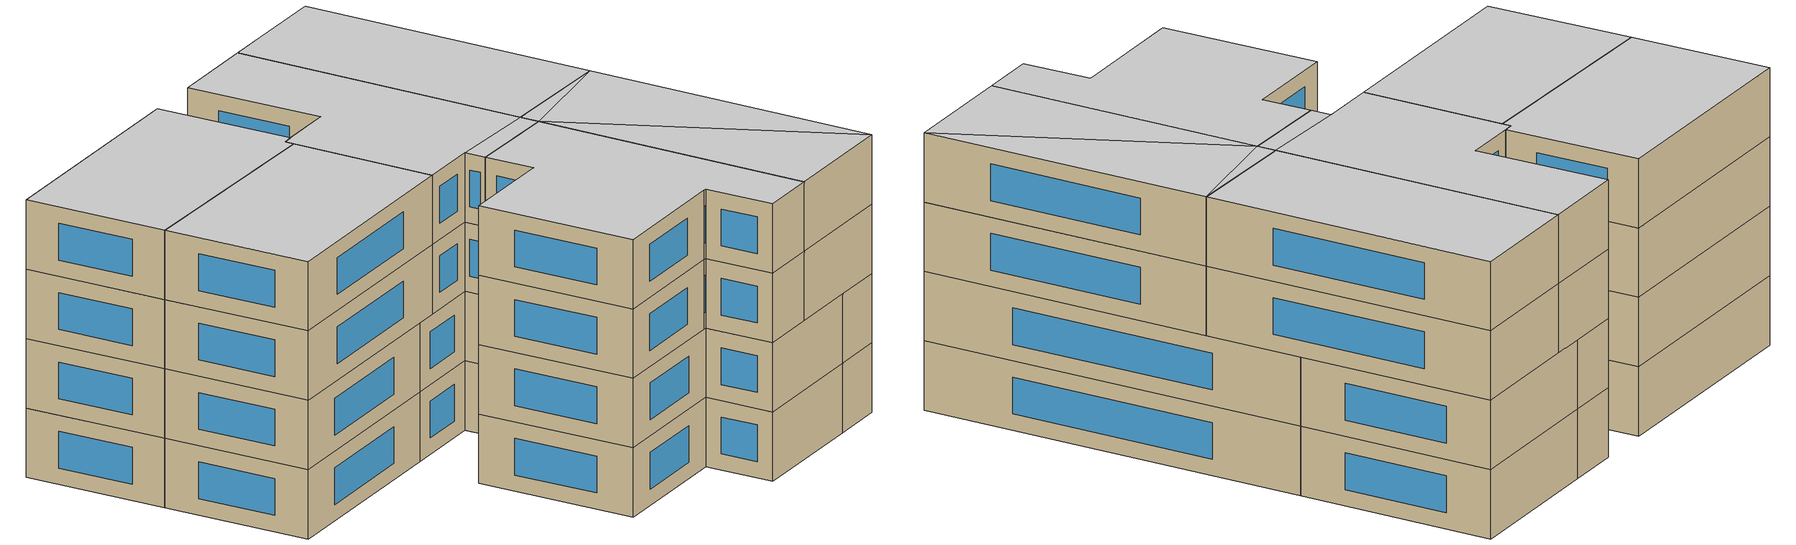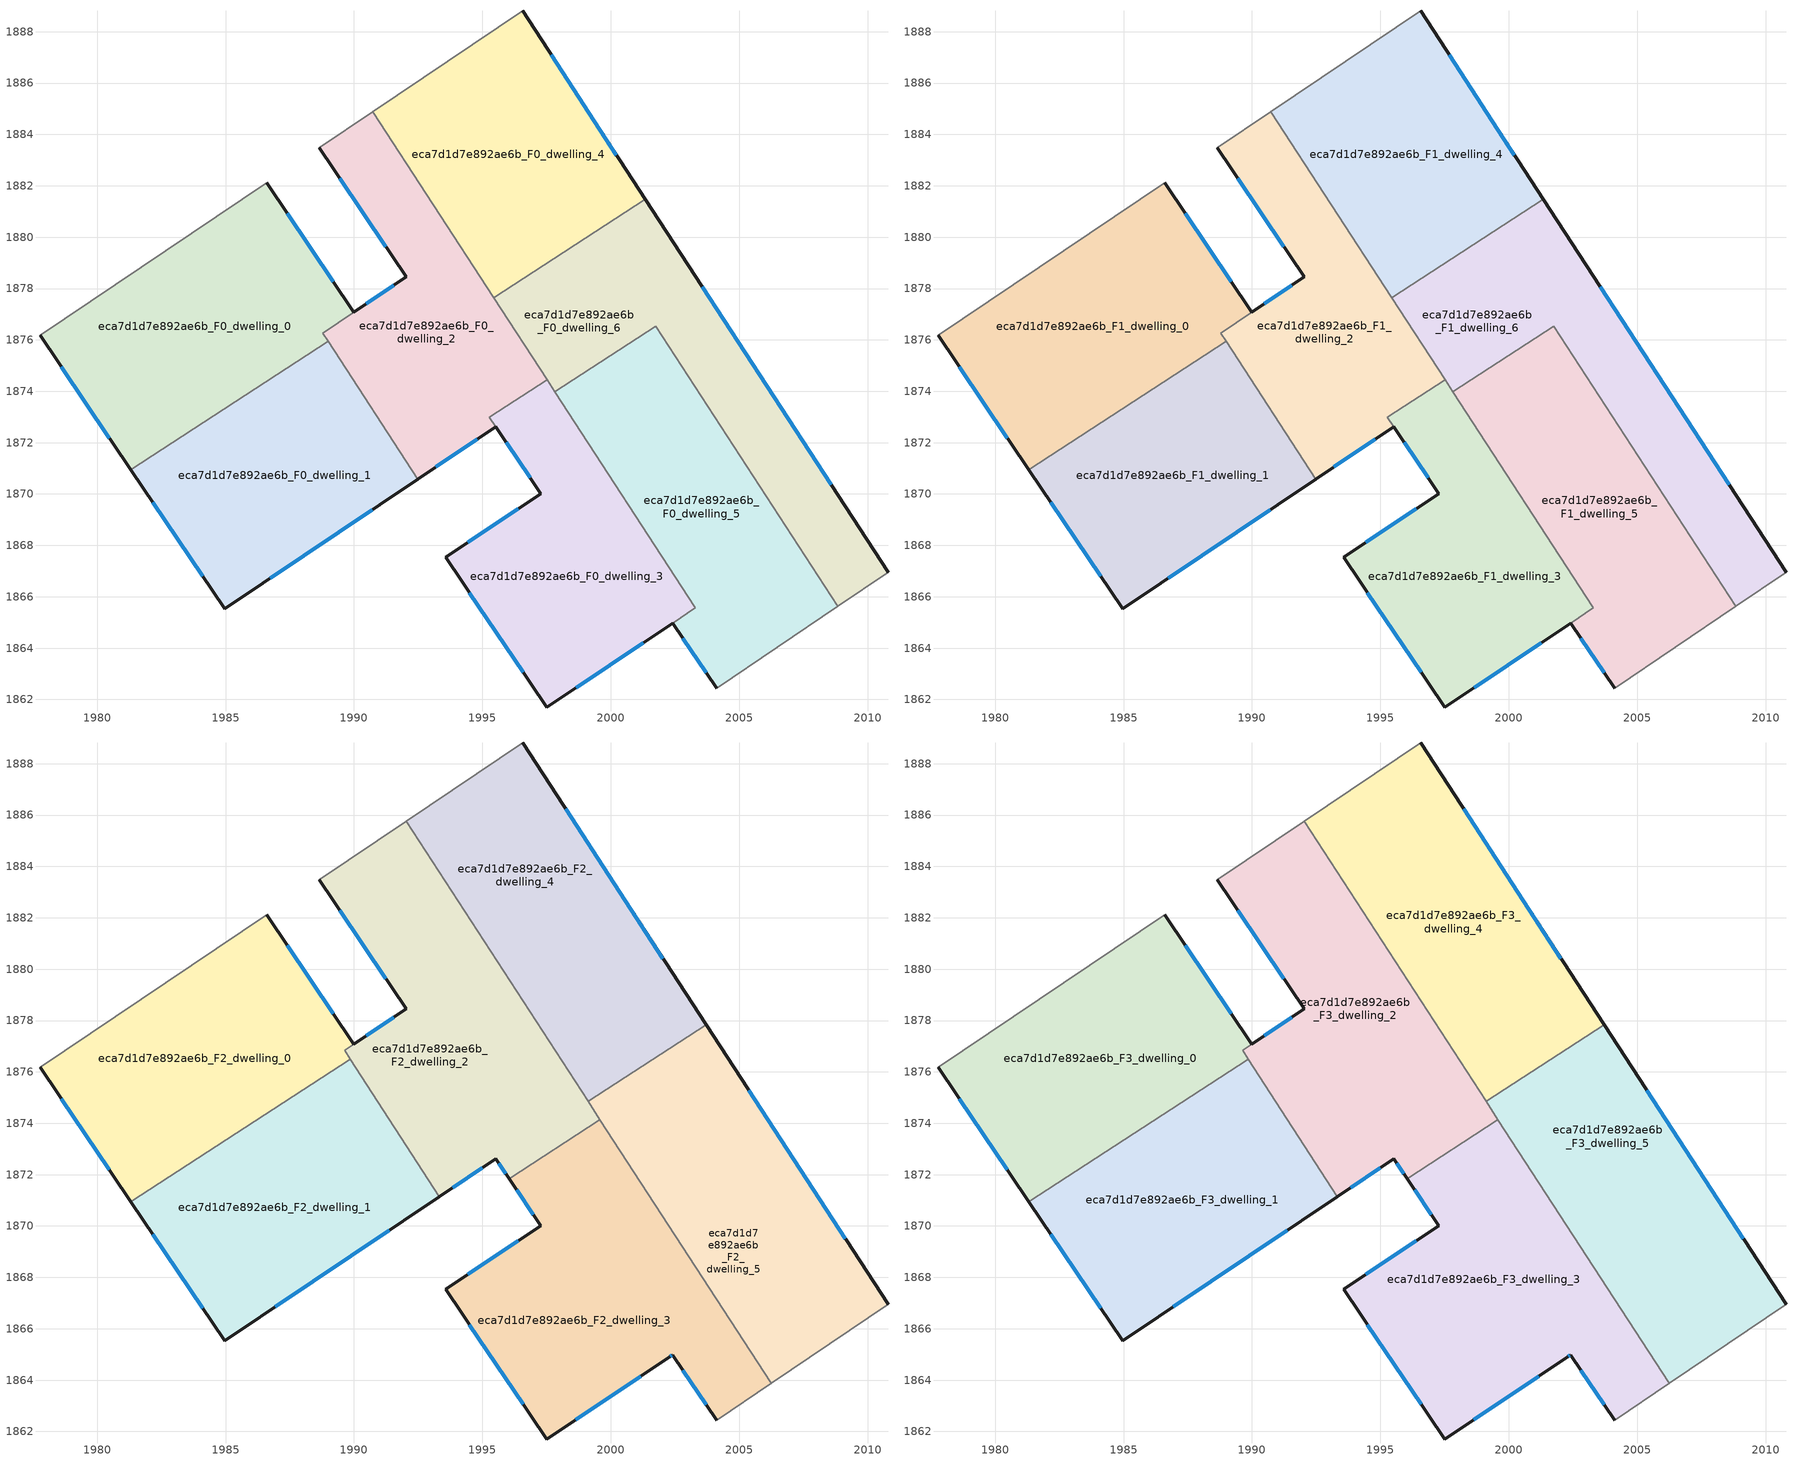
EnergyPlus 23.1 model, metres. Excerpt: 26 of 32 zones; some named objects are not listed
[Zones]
eca7d1d7e892ae6b_F0_dwelling_0
 floor ground (EU_floor_Construction): 1986.6,1882.11 1990,1877.08 1988.78,1876.26 1988.99,1875.94 1981.31,1870.95 1977.78,1876.18 z0
 wall outside (EU_wall_Construction): 1990,1877.08 1986.6,1882.11 / 1977.78,1876.18 1981.31,1870.95 z0:3
 wall adiabatic (EU_wall_Construction): 1986.6,1882.11 1977.78,1876.18 z0:3
 wall to eca7d1d7e892ae6b_F0_dwelling_2 (EU_wall_Construction): 1988.99,1875.94 1988.78,1876.26 1990,1877.08 z0:3
 wall to eca7d1d7e892ae6b_F0_dwelling_1 (EU_wall_Construction): 1981.31,1870.95 1988.99,1875.94 z0:3
 window (EU_Window_Construction): 1989.2,1878.26 1987.4,1880.93 / 1978.61,1874.95 1980.48,1872.18 z0.7:2.3
eca7d1d7e892ae6b_F0_dwelling_1
 floor ground (EU_floor_Construction): 1988.99,1875.94 1992.48,1870.58 1984.97,1865.53 1981.31,1870.95 z0
 wall outside (EU_wall_Construction): 1981.31,1870.95 1984.97,1865.53 1992.48,1870.58 z0:3
 wall to eca7d1d7e892ae6b_F0_dwelling_2 (EU_wall_Construction): 1992.48,1870.58 1988.99,1875.94 z0:3
 window (EU_Window_Construction): 1982.17,1869.68 1984.11,1866.8 / 1986.74,1866.71 1990.72,1869.39 z0.7:2.3
eca7d1d7e892ae6b_F0_dwelling_2
 floor ground (EU_floor_Construction): 1990.73,1884.88 1997.52,1874.44 1995.28,1872.98 1995.52,1872.62 1992.48,1870.58 1988.78,1876.26 1992.04,1878.46 1988.64,1883.48 z0
 wall outside (EU_wall_Construction): 1988.64,1883.48 1992.04,1878.46 1990,1877.08 / 1992.48,1870.58 1995.52,1872.62 z0:3
 wall adiabatic (EU_wall_Construction): 1990.73,1884.88 1988.64,1883.48 z0:3
 wall to eca7d1d7e892ae6b_F0_dwelling_4 (EU_wall_Construction): 1995.44,1877.64 1990.73,1884.88 z0:3
 wall to eca7d1d7e892ae6b_F0_dwelling_3 (EU_wall_Construction): 1995.28,1872.98 1997.52,1874.44 / 1995.52,1872.62 1995.27,1872.98 z0:3
 wall to eca7d1d7e892ae6b_F0_dwelling_6 (EU_wall_Construction): 1997.52,1874.44 1995.44,1877.64 z0:3
 window (EU_Window_Construction): 1989.44,1882.3 1991.24,1879.63 / 1993.19,1871.06 1994.8,1872.14 / 1991.56,1878.13 1990.48,1877.4 z0.7:2.3
eca7d1d7e892ae6b_F0_dwelling_3
 floor ground (EU_floor_Construction): 1997.52,1874.44 2003.28,1865.57 1997.51,1861.7 1993.57,1867.53 1997.28,1870.02 1995.27,1872.98 z0
 wall outside (EU_wall_Construction): 1995.52,1872.62 1997.28,1870.02 1993.57,1867.53 1997.51,1861.7 2002.4,1864.98 z0:3
 wall to eca7d1d7e892ae6b_F0_dwelling_5 (EU_wall_Construction): 2002.4,1864.98 2003.28,1865.57 1997.82,1873.98 z0:3
 wall to eca7d1d7e892ae6b_F0_dwelling_6 (EU_wall_Construction): 1997.82,1873.98 1997.52,1874.44 z0:3
 window (EU_Window_Construction): 1994.49,1866.16 1996.59,1863.07 / 1996.41,1869.43 1994.44,1868.11 / 1995.93,1872.01 1996.86,1870.63 / 1998.66,1862.47 2001.26,1864.21 z0.7:2.3
eca7d1d7e892ae6b_F0_dwelling_4
 floor ground (EU_floor_Construction): 1996.57,1888.82 2001.34,1881.47 1995.44,1877.64 1990.73,1884.88 z0
 wall outside (EU_wall_Construction): 2001.34,1881.47 1996.57,1888.82 z0:3
 wall adiabatic (EU_wall_Construction): 1996.57,1888.82 1990.73,1884.88 z0:3
 wall to eca7d1d7e892ae6b_F0_dwelling_6 (EU_wall_Construction): 1995.44,1877.64 2001.34,1881.47 z0:3
 window (EU_Window_Construction): 2000.22,1883.2 1997.69,1887.09 z0.7:2.3
eca7d1d7e892ae6b_F0_dwelling_5
 floor ground (EU_floor_Construction): 2001.75,1876.54 2008.84,1865.63 2004.12,1862.44 2002.4,1864.98 2003.28,1865.57 1997.82,1873.98 z0
 wall outside (EU_wall_Construction): 2002.4,1864.98 2004.12,1862.44 z0:3
 wall adiabatic (EU_wall_Construction): 2004.12,1862.44 2008.84,1865.63 z0:3
 wall to eca7d1d7e892ae6b_F0_dwelling_6 (EU_wall_Construction): 2001.75,1876.53 1997.82,1873.98 / 2008.84,1865.63 2001.75,1876.54 z0:3
 window (EU_Window_Construction): 2002.81,1864.38 2003.72,1863.04 z0.7:2.3
eca7d1d7e892ae6b_F0_dwelling_6
 floor ground (EU_floor_Construction): 2001.34,1881.47 2010.79,1866.95 2008.84,1865.63 2001.76,1876.54 1997.82,1873.98 1995.44,1877.64 z0
 wall outside (EU_wall_Construction): 2010.79,1866.95 2001.34,1881.47 z0:3
 wall adiabatic (EU_wall_Construction): 2008.84,1865.63 2010.79,1866.95 z0:3
 window (EU_Window_Construction): 2008.57,1870.36 2003.56,1878.06 z0.7:2.3
eca7d1d7e892ae6b_F1_dwelling_0
 floor to eca7d1d7e892ae6b_F0_dwelling_0 (EU_floor_Construction): 1986.6,1882.11 1990,1877.08 1988.78,1876.26 1988.99,1875.94 1981.31,1870.95 1977.78,1876.18 z3
 wall outside (EU_wall_Construction): 1990,1877.08 1986.6,1882.11 / 1977.78,1876.18 1981.31,1870.95 z3:6
 wall adiabatic (EU_wall_Construction): 1986.6,1882.11 1977.78,1876.18 z3:6
 wall to eca7d1d7e892ae6b_F1_dwelling_2 (EU_wall_Construction): 1988.99,1875.94 1988.78,1876.26 1990,1877.08 z3:6
 wall to eca7d1d7e892ae6b_F1_dwelling_1 (EU_wall_Construction): 1981.31,1870.95 1988.99,1875.94 z3:6
 window (EU_Window_Construction): 1989.2,1878.26 1987.4,1880.93 / 1978.61,1874.95 1980.48,1872.18 z3.7:5.3
eca7d1d7e892ae6b_F1_dwelling_1
 floor to eca7d1d7e892ae6b_F0_dwelling_1 (EU_floor_Construction): 1988.99,1875.94 1992.48,1870.58 1984.97,1865.53 1981.31,1870.95 z3
 wall outside (EU_wall_Construction): 1981.31,1870.95 1984.97,1865.53 1992.48,1870.58 z3:6
 wall to eca7d1d7e892ae6b_F1_dwelling_2 (EU_wall_Construction): 1992.48,1870.58 1988.99,1875.94 z3:6
 window (EU_Window_Construction): 1982.17,1869.68 1984.11,1866.8 / 1986.74,1866.71 1990.72,1869.39 z3.7:5.3
eca7d1d7e892ae6b_F1_dwelling_2
 floor to eca7d1d7e892ae6b_F0_dwelling_2 (EU_floor_Construction): 1990.73,1884.88 1997.52,1874.44 1995.28,1872.98 1995.52,1872.62 1992.48,1870.58 1988.78,1876.26 1992.04,1878.46 1988.64,1883.48 z3
 wall outside (EU_wall_Construction): 1988.64,1883.48 1992.04,1878.46 1990,1877.08 / 1992.48,1870.58 1995.52,1872.62 z3:6
 wall adiabatic (EU_wall_Construction): 1990.73,1884.88 1988.64,1883.48 z3:6
 wall to eca7d1d7e892ae6b_F1_dwelling_4 (EU_wall_Construction): 1995.44,1877.64 1990.73,1884.88 z3:6
 wall to eca7d1d7e892ae6b_F1_dwelling_3 (EU_wall_Construction): 1995.28,1872.98 1997.52,1874.44 / 1995.52,1872.62 1995.27,1872.98 z3:6
 wall to eca7d1d7e892ae6b_F1_dwelling_6 (EU_wall_Construction): 1997.52,1874.44 1995.44,1877.64 z3:6
 window (EU_Window_Construction): 1989.44,1882.3 1991.24,1879.63 / 1993.19,1871.06 1994.8,1872.14 / 1991.56,1878.13 1990.48,1877.4 z3.7:5.3
eca7d1d7e892ae6b_F1_dwelling_3
 floor to eca7d1d7e892ae6b_F0_dwelling_3 (EU_floor_Construction): 1997.52,1874.44 2003.28,1865.57 1997.51,1861.7 1993.57,1867.53 1997.28,1870.02 1995.27,1872.98 z3
 wall outside (EU_wall_Construction): 1995.52,1872.62 1997.28,1870.02 1993.57,1867.53 1997.51,1861.7 2002.4,1864.98 z3:6
 wall to eca7d1d7e892ae6b_F1_dwelling_5 (EU_wall_Construction): 2002.4,1864.98 2003.28,1865.57 1997.82,1873.98 z3:6
 wall to eca7d1d7e892ae6b_F1_dwelling_6 (EU_wall_Construction): 1997.82,1873.98 1997.52,1874.44 z3:6
 window (EU_Window_Construction): 1994.49,1866.16 1996.59,1863.07 / 1996.41,1869.43 1994.44,1868.11 / 1995.93,1872.01 1996.86,1870.63 / 1998.66,1862.47 2001.26,1864.21 z3.7:5.3
eca7d1d7e892ae6b_F1_dwelling_4
 floor to eca7d1d7e892ae6b_F0_dwelling_4 (EU_floor_Construction): 1996.57,1888.82 2001.34,1881.47 1995.44,1877.64 1990.73,1884.88 z3
 wall outside (EU_wall_Construction): 2001.34,1881.47 1996.57,1888.82 z3:6
 wall adiabatic (EU_wall_Construction): 1996.57,1888.82 1990.73,1884.88 z3:6
 wall to eca7d1d7e892ae6b_F1_dwelling_6 (EU_wall_Construction): 1995.44,1877.64 2001.34,1881.47 z3:6
 window (EU_Window_Construction): 2000.22,1883.2 1997.69,1887.09 z3.7:5.3
eca7d1d7e892ae6b_F1_dwelling_5
 floor to eca7d1d7e892ae6b_F0_dwelling_5 (EU_floor_Construction): 2001.75,1876.54 2008.84,1865.63 2004.12,1862.44 2002.4,1864.98 2003.28,1865.57 1997.82,1873.98 z3
 wall outside (EU_wall_Construction): 2002.4,1864.98 2004.12,1862.44 z3:6
 wall adiabatic (EU_wall_Construction): 2004.12,1862.44 2008.84,1865.63 z3:6
 wall to eca7d1d7e892ae6b_F1_dwelling_6 (EU_wall_Construction): 2001.75,1876.53 1997.82,1873.98 / 2008.84,1865.63 2001.75,1876.54 z3:6
 window (EU_Window_Construction): 2002.81,1864.38 2003.72,1863.04 z3.7:5.3
eca7d1d7e892ae6b_F1_dwelling_6
 floor to eca7d1d7e892ae6b_F0_dwelling_6 (EU_floor_Construction): 2001.34,1881.47 2010.79,1866.95 2008.84,1865.63 2001.75,1876.54 1997.82,1873.98 1995.44,1877.64 z3
 wall outside (EU_wall_Construction): 2010.79,1866.95 2001.34,1881.47 z3:6
 wall adiabatic (EU_wall_Construction): 2008.84,1865.63 2010.79,1866.95 z3:6
 window (EU_Window_Construction): 2008.57,1870.36 2003.56,1878.06 z3.7:5.3
eca7d1d7e892ae6b_F2_dwelling_0
 floor to eca7d1d7e892ae6b_F1_dwelling_0 (EU_floor_Construction): 1986.6,1882.11 1989.72,1877.49 1989.63,1876.84 1988.78,1876.26 1988.99,1875.94 1981.31,1870.95 1977.78,1876.18 z6; 1989.72,1877.49 1990,1877.08 1989.63,1876.84 z6
 floor to eca7d1d7e892ae6b_F1_dwelling_2 (EU_floor_Construction): 1989.63,1876.84 1989.85,1876.5 1988.78,1876.26 z6; 1989.85,1876.5 1988.99,1875.94 1988.78,1876.26 z6
 wall outside (EU_wall_Construction): 1990,1877.08 1986.6,1882.11 / 1977.78,1876.18 1981.31,1870.95 z6:9
 wall adiabatic (EU_wall_Construction): 1986.6,1882.11 1977.78,1876.18 z6:9
 wall to eca7d1d7e892ae6b_F2_dwelling_1 (EU_wall_Construction): 1981.31,1870.95 1989.85,1876.5 z6:9
 wall to eca7d1d7e892ae6b_F2_dwelling_2 (EU_wall_Construction): 1989.85,1876.5 1989.63,1876.84 1990,1877.08 z6:9
 window (EU_Window_Construction): 1989.2,1878.26 1987.4,1880.93 / 1978.61,1874.96 1980.48,1872.18 z6.7:8.3
eca7d1d7e892ae6b_F2_dwelling_1
 floor to eca7d1d7e892ae6b_F1_dwelling_1 (EU_floor_Construction): 1988.99,1875.94 1992.48,1870.58 1984.97,1865.53 1981.31,1870.95 z6
 floor to eca7d1d7e892ae6b_F1_dwelling_2 (EU_floor_Construction): 1989.85,1876.5 1993.33,1871.15 1992.48,1870.58 1988.99,1875.94 z6
 wall outside (EU_wall_Construction): 1981.31,1870.95 1984.97,1865.53 1993.33,1871.15 z6:9
 wall to eca7d1d7e892ae6b_F2_dwelling_2 (EU_wall_Construction): 1993.33,1871.15 1989.85,1876.5 z6:9
 window (EU_Window_Construction): 1982.17,1869.68 1984.11,1866.8 / 1986.94,1866.85 1991.37,1869.83 z6.7:8.3
eca7d1d7e892ae6b_F2_dwelling_2
 floor to eca7d1d7e892ae6b_F1_dwelling_2 (EU_floor_Construction): 1990.73,1884.88 1997.52,1874.44 1995.28,1872.98 1995.52,1872.62 1993.33,1871.15 1989.63,1876.84 1992.04,1878.46 1988.64,1883.48 z6
 floor to eca7d1d7e892ae6b_F1_dwelling_3 (EU_floor_Construction): 1997.52,1874.44 1997.79,1874.03 1995.52,1872.62 1995.28,1872.98 z6; 1997.82,1873.98 1998.26,1873.29 1996.04,1871.85 1995.52,1872.62 z6; 1997.79,1874.03 1997.82,1873.98 1995.52,1872.62 z6
 floor to eca7d1d7e892ae6b_F1_dwelling_5 (EU_floor_Construction): 1999.13,1874.83 1999.58,1874.14 1998.26,1873.29 1997.82,1873.98 z6
 floor to eca7d1d7e892ae6b_F1_dwelling_4 (EU_floor_Construction): 1992.03,1885.76 1996.75,1878.49 1995.44,1877.64 1990.73,1884.88 z6
 floor to eca7d1d7e892ae6b_F1_dwelling_6 (EU_floor_Construction): 1996.75,1878.49 1999.12,1874.85 1997.79,1874.03 1995.44,1877.64 z6; 1999.12,1874.85 1999.13,1874.83 1997.82,1873.98 1997.79,1874.03 z6
 wall outside (EU_wall_Construction): 1988.64,1883.48 1992.04,1878.46 1990,1877.08 / 1993.33,1871.15 1995.52,1872.62 1996.04,1871.84 z6:9
 wall adiabatic (EU_wall_Construction): 1992.03,1885.76 1988.64,1883.48 z6:9
 wall to eca7d1d7e892ae6b_F2_dwelling_3 (EU_wall_Construction): 1996.04,1871.84 1999.58,1874.14 z6:9
 wall to eca7d1d7e892ae6b_F2_dwelling_4 (EU_wall_Construction): 1999.12,1874.85 1992.03,1885.76 z6:9
 wall to eca7d1d7e892ae6b_F2_dwelling_5 (EU_wall_Construction): 1999.58,1874.14 1999.12,1874.85 z6:9
 window (EU_Window_Construction): 1989.44,1882.3 1991.24,1879.63 / 1995.64,1872.44 1995.92,1872.03 / 1993.84,1871.49 1995,1872.27 / 1991.56,1878.13 1990.48,1877.4 z6.7:8.3
eca7d1d7e892ae6b_F2_dwelling_3
 floor to eca7d1d7e892ae6b_F1_dwelling_3 (EU_floor_Construction): 1998.26,1873.29 2003.28,1865.57 2002.4,1864.98 2002.29,1864.9 1997.51,1861.7 1993.57,1867.53 1997.28,1870.02 1996.04,1871.85 z6
 floor to eca7d1d7e892ae6b_F1_dwelling_5 (EU_floor_Construction): 1999.58,1874.14 2006.25,1863.88 2004.12,1862.44 2002.4,1864.98 2003.28,1865.57 1998.26,1873.29 z6
 wall outside (EU_wall_Construction): 1996.04,1871.84 1997.28,1870.02 1993.57,1867.53 1997.51,1861.7 2002.29,1864.9 2002.4,1864.98 2004.12,1862.44 z6:9
 wall adiabatic (EU_wall_Construction): 2004.12,1862.44 2006.25,1863.88 z6:9
 wall to eca7d1d7e892ae6b_F2_dwelling_5 (EU_wall_Construction): 2006.25,1863.88 1999.58,1874.14 z6:9
 window (EU_Window_Construction): 1994.49,1866.16 1996.59,1863.07 / 1996.41,1869.43 1994.44,1868.11 / 1996.33,1871.42 1996.99,1870.45 / 2002.81,1864.38 2003.72,1863.04 / 2002.32,1864.92 2002.38,1864.96 / 1998.64,1862.45 2001.17,1864.15 z6.7:8.3
eca7d1d7e892ae6b_F2_dwelling_4
 floor to eca7d1d7e892ae6b_F1_dwelling_4 (EU_floor_Construction): 1996.57,1888.82 2001.34,1881.47 1996.75,1878.49 1992.03,1885.76 z6
 floor to eca7d1d7e892ae6b_F1_dwelling_6 (EU_floor_Construction): 2001.34,1881.47 2003.71,1877.84 1999.12,1874.85 1996.75,1878.49 z6
 wall outside (EU_wall_Construction): 2003.71,1877.84 1996.57,1888.82 z6:9
 wall adiabatic (EU_wall_Construction): 1996.57,1888.82 1992.03,1885.76 z6:9
 wall to eca7d1d7e892ae6b_F2_dwelling_5 (EU_wall_Construction): 1999.12,1874.85 2003.71,1877.84 z6:9
 window (EU_Window_Construction): 2002.03,1880.41 1998.24,1886.24 z6.7:8.3
eca7d1d7e892ae6b_F2_dwelling_5
 floor to eca7d1d7e892ae6b_F1_dwelling_5 (EU_floor_Construction): 2005.98,1870.04 2008.84,1865.63 2006.25,1863.88 1999.58,1874.14 z6; 2001.75,1876.54 2005.98,1870.04 1999.58,1874.14 1999.13,1874.83 z6
 floor to eca7d1d7e892ae6b_F1_dwelling_6 (EU_floor_Construction): 2003.71,1877.84 2001.75,1876.54 1999.13,1874.83 1999.12,1874.85 z6; 2003.71,1877.84 2010.79,1866.95 2005.98,1870.04 2001.75,1876.54 z6; 2010.79,1866.95 2008.84,1865.63 2005.98,1870.04 z6
 wall outside (EU_wall_Construction): 2010.79,1866.95 2003.71,1877.84 z6:9
 wall adiabatic (EU_wall_Construction): 2006.25,1863.88 2010.79,1866.95 z6:9
 window (EU_Window_Construction): 2009.13,1869.5 2005.37,1875.28 z6.7:8.3
eca7d1d7e892ae6b_F3_dwelling_0
 floor to eca7d1d7e892ae6b_F2_dwelling_0 (EU_floor_Construction): 1986.6,1882.11 1990,1877.08 1989.63,1876.84 1989.85,1876.5 1981.31,1870.95 1977.78,1876.18 z9
 wall outside (EU_wall_Construction): 1990,1877.08 1986.6,1882.11 / 1977.78,1876.18 1981.31,1870.95 z9:12
 wall adiabatic (EU_wall_Construction): 1986.6,1882.11 1977.78,1876.18 z9:12
 wall to eca7d1d7e892ae6b_F3_dwelling_1 (EU_wall_Construction): 1981.31,1870.95 1989.85,1876.5 z9:12
 wall to eca7d1d7e892ae6b_F3_dwelling_2 (EU_wall_Construction): 1989.85,1876.5 1989.63,1876.84 1990,1877.08 z9:12
 window (EU_Window_Construction): 1989.2,1878.26 1987.4,1880.93 / 1978.61,1874.96 1980.48,1872.18 z9.7:11.3
 ceiling to eca7d1d7e892ae6b_F4_dwelling_0 (EU_floor_Construction): 1989.85,1876.5 1989.63,1876.84 1990,1877.08 1986.6,1882.11 1977.78,1876.18 1981.31,1870.95 z12
eca7d1d7e892ae6b_F3_dwelling_1
 floor to eca7d1d7e892ae6b_F2_dwelling_1 (EU_floor_Construction): 1989.85,1876.5 1993.33,1871.15 1984.97,1865.53 1981.31,1870.95 z9
 wall outside (EU_wall_Construction): 1981.31,1870.95 1984.97,1865.53 1993.33,1871.15 z9:12
 wall to eca7d1d7e892ae6b_F3_dwelling_2 (EU_wall_Construction): 1993.33,1871.15 1989.85,1876.5 z9:12
 window (EU_Window_Construction): 1982.17,1869.68 1984.11,1866.8 / 1986.94,1866.85 1991.37,1869.83 z9.7:11.3
 ceiling to eca7d1d7e892ae6b_F4_dwelling_1 (EU_floor_Construction): 1993.33,1871.15 1989.85,1876.5 1981.31,1870.95 1984.97,1865.53 z12
eca7d1d7e892ae6b_F3_dwelling_2
 floor to eca7d1d7e892ae6b_F2_dwelling_2 (EU_floor_Construction): 1992.03,1885.76 1999.12,1874.85 1995.52,1872.62 1993.33,1871.15 1989.63,1876.84 1992.04,1878.46 1988.64,1883.48 z9; 1999.12,1874.85 1999.58,1874.14 1996.04,1871.84 1995.52,1872.62 z9
 wall outside (EU_wall_Construction): 1988.64,1883.48 1992.04,1878.46 1990,1877.08 / 1993.33,1871.15 1995.52,1872.62 1996.04,1871.84 z9:12
 wall adiabatic (EU_wall_Construction): 1992.03,1885.76 1988.64,1883.48 z9:12
 wall to eca7d1d7e892ae6b_F3_dwelling_3 (EU_wall_Construction): 1996.04,1871.84 1999.58,1874.14 z9:12
 wall to eca7d1d7e892ae6b_F3_dwelling_4 (EU_wall_Construction): 1999.12,1874.85 1992.03,1885.76 z9:12
 wall to eca7d1d7e892ae6b_F3_dwelling_5 (EU_wall_Construction): 1999.58,1874.14 1999.12,1874.85 z9:12
 window (EU_Window_Construction): 1989.44,1882.3 1991.24,1879.63 / 1995.64,1872.44 1995.92,1872.03 / 1993.84,1871.49 1995,1872.27 / 1991.56,1878.13 1990.48,1877.4 z9.7:11.3
 ceiling to eca7d1d7e892ae6b_F4_dwelling_2 (EU_floor_Construction): 1999.12,1874.85 1992.03,1885.76 1988.64,1883.48 1992.04,1878.46 1989.63,1876.84 1993.33,1871.15 1995.52,1872.62 z12; 1999.58,1874.14 1999.12,1874.85 1995.52,1872.62 1996.04,1871.84 z12
eca7d1d7e892ae6b_F3_dwelling_3
 floor to eca7d1d7e892ae6b_F2_dwelling_3 (EU_floor_Construction): 1999.58,1874.14 2006.25,1863.88 2004.12,1862.44 2002.4,1864.98 2002.29,1864.9 1997.51,1861.7 1993.57,1867.53 1997.28,1870.02 1996.04,1871.84 z9
 wall outside (EU_wall_Construction): 1996.04,1871.84 1997.28,1870.02 1993.57,1867.53 1997.51,1861.7 2002.29,1864.9 2002.4,1864.98 2004.12,1862.44 z9:12
 wall adiabatic (EU_wall_Construction): 2004.12,1862.44 2006.25,1863.88 z9:12
 wall to eca7d1d7e892ae6b_F3_dwelling_5 (EU_wall_Construction): 2006.25,1863.88 1999.58,1874.14 z9:12
 window (EU_Window_Construction): 1994.49,1866.16 1996.59,1863.07 / 1996.41,1869.43 1994.44,1868.11 / 1996.33,1871.42 1996.99,1870.45 / 2002.81,1864.38 2003.72,1863.04 / 2002.32,1864.92 2002.38,1864.96 / 1998.64,1862.45 2001.17,1864.15 z9.7:11.3
 ceiling to eca7d1d7e892ae6b_F4_dwelling_3 (EU_floor_Construction): 2006.25,1863.88 1999.58,1874.14 1996.04,1871.84 1997.28,1870.02 1993.57,1867.53 1997.51,1861.7 2002.29,1864.9 2002.4,1864.98 2004.12,1862.44 z12
eca7d1d7e892ae6b_F3_dwelling_4
 floor to eca7d1d7e892ae6b_F2_dwelling_4 (EU_floor_Construction): 1996.57,1888.82 2003.71,1877.84 1999.12,1874.85 1992.03,1885.76 z9
 wall outside (EU_wall_Construction): 2003.71,1877.84 1996.57,1888.82 z9:12
 wall adiabatic (EU_wall_Construction): 1996.57,1888.82 1992.03,1885.76 z9:12
 wall to eca7d1d7e892ae6b_F3_dwelling_5 (EU_wall_Construction): 1999.12,1874.85 2003.71,1877.84 z9:12
 window (EU_Window_Construction): 2002.03,1880.41 1998.24,1886.24 z9.7:11.3
 ceiling to eca7d1d7e892ae6b_F4_dwelling_4 (EU_floor_Construction): 2003.71,1877.84 1996.57,1888.82 1992.03,1885.76 1999.12,1874.85 z12
eca7d1d7e892ae6b_F3_dwelling_5
 floor to eca7d1d7e892ae6b_F2_dwelling_5 (EU_floor_Construction): 2003.71,1877.84 1999.58,1874.14 1999.12,1874.85 z9; 2010.79,1866.95 2006.25,1863.88 1999.58,1874.14 z9; 2003.71,1877.84 2010.79,1866.95 1999.58,1874.14 z9
 wall outside (EU_wall_Construction): 2010.79,1866.95 2003.71,1877.84 z9:12
 wall adiabatic (EU_wall_Construction): 2006.25,1863.88 2010.79,1866.95 z9:12
 window (EU_Window_Construction): 2009.13,1869.5 2005.37,1875.28 z9.7:11.3
 ceiling to eca7d1d7e892ae6b_F4_dwelling_5 (EU_floor_Construction): 2003.71,1877.84 1999.12,1874.85 1999.58,1874.14 z12; 2010.79,1866.95 1999.58,1874.14 2006.25,1863.88 z12; 2010.79,1866.95 2003.71,1877.84 1999.58,1874.14 z12
[Building]
EU S2 Campaign: North Axis=0; Terrain=City; Solar Distribution=FullExterior
[Site:Location]
Budapest.Ferenc.Liszt.Intl.AP: Latitude=47.437; Longitude=19.256; Time Zone=1; Elevation=185
[SizingPeriod:WeatherFileDays]
AnnualSizingPeriod: Begin Month=1; Begin Day of Month=1; End Month=12; End Day of Month=31; Day of Week for Start Day=Monday; Use Weather File Daylight Saving Period=No; Use Weather File Rain and Snow Indicators=No
[MATERIAL]
EU_InternalMass_Material: Roughness=MediumRough; Thickness=0.1; Conductivity=1; Density=1800; Specific Heat=900; Thermal Absorptance=0.9; Solar Absorptance=0.7; Visible Absorptance=0.7
[MATERIAL:NOMASS] Roughness=MediumRough; Thermal Absorptance=0.9; Solar Absorptance=0.7; Visible Absorptance=0.7
Name | Thermal Resistance
EU_wall_NoMass | 0.832559
EU_floor_NoMass | 0.872794
[WINDOWMATERIAL:SIMPLEGLAZINGSYSTEM]
EU_Window_SimpleGlazing: UFactor=2.79869; Solar Heat Gain Coefficient=0.75; Visible Transmittance=0.75
[CONSTRUCTION]
EU_wall_Construction: EU_wall_NoMass
EU_floor_Construction: EU_floor_NoMass
EU_Window_Construction: EU_Window_SimpleGlazing
EU_InternalMass_Construction: EU_InternalMass_Material
[ZONE] Type=1; Multiplier=1; Ceiling Height=autocalculate; Floor Area=autocalculate; Part of Total Floor Area=Yes
Name | Volume
eca7d1d7e892ae6b_F0_dwelling_0; eca7d1d7e892ae6b_F1_dwelling_0 | 202.348
eca7d1d7e892ae6b_F2_dwelling_0 | 203.448
eca7d1d7e892ae6b_F3_dwelling_0 | 203.449
eca7d1d7e892ae6b_F0_dwelling_1; eca7d1d7e892ae6b_F1_dwelling_1 | 176.574
eca7d1d7e892ae6b_F2_dwelling_1 | 196.282
eca7d1d7e892ae6b_F3_dwelling_1 | 196.34
eca7d1d7e892ae6b_F0_dwelling_2; eca7d1d7e892ae6b_F1_dwelling_2 | 170.297
eca7d1d7e892ae6b_F2_dwelling_2 | 225.337
eca7d1d7e892ae6b_F3_dwelling_2 | 225.362
eca7d1d7e892ae6b_F0_dwelling_3; eca7d1d7e892ae6b_F1_dwelling_3 | 176.396
eca7d1d7e892ae6b_F2_dwelling_3 | 232.431
eca7d1d7e892ae6b_F3_dwelling_3 | 232.435
eca7d1d7e892ae6b_F0_dwelling_4 | 183.751
eca7d1d7e892ae6b_F1_dwelling_4 | 183.752
eca7d1d7e892ae6b_F2_dwelling_4 | 214.378
eca7d1d7e892ae6b_F3_dwelling_4 | 214.389
eca7d1d7e892ae6b_F0_dwelling_5; eca7d1d7e892ae6b_F1_dwelling_5 | 193.233
eca7d1d7e892ae6b_F2_dwelling_5 | 214.376
eca7d1d7e892ae6b_F3_dwelling_5 | 214.385
eca7d1d7e892ae6b_F0_dwelling_6; eca7d1d7e892ae6b_F1_dwelling_6 | 183.768
[INTERNALMASS] Construction=EU_InternalMass_Construction
Name | Zone or ZoneList | Surface Area
eca7d1d7e892ae6b_F0_dwelling_0_EU_InternalMass | eca7d1d7e892ae6b_F0_dwelling_0 | 67.4507
eca7d1d7e892ae6b_F0_dwelling_1_EU_InternalMass | eca7d1d7e892ae6b_F0_dwelling_1 | 58.8565
eca7d1d7e892ae6b_F0_dwelling_2_EU_InternalMass | eca7d1d7e892ae6b_F0_dwelling_2 | 56.7686
eca7d1d7e892ae6b_F0_dwelling_3_EU_InternalMass | eca7d1d7e892ae6b_F0_dwelling_3 | 58.7966
eca7d1d7e892ae6b_F0_dwelling_4_EU_InternalMass | eca7d1d7e892ae6b_F0_dwelling_4 | 61.2506
eca7d1d7e892ae6b_F0_dwelling_5_EU_InternalMass | eca7d1d7e892ae6b_F0_dwelling_5 | 64.4127
eca7d1d7e892ae6b_F0_dwelling_6_EU_InternalMass | eca7d1d7e892ae6b_F0_dwelling_6 | 61.2559
eca7d1d7e892ae6b_F1_dwelling_0_EU_InternalMass | eca7d1d7e892ae6b_F1_dwelling_0 | 67.4507
eca7d1d7e892ae6b_F1_dwelling_1_EU_InternalMass | eca7d1d7e892ae6b_F1_dwelling_1 | 58.8565
eca7d1d7e892ae6b_F1_dwelling_2_EU_InternalMass | eca7d1d7e892ae6b_F1_dwelling_2 | 56.7686
eca7d1d7e892ae6b_F1_dwelling_3_EU_InternalMass | eca7d1d7e892ae6b_F1_dwelling_3 | 58.7966
eca7d1d7e892ae6b_F1_dwelling_4_EU_InternalMass | eca7d1d7e892ae6b_F1_dwelling_4 | 61.2506
eca7d1d7e892ae6b_F1_dwelling_5_EU_InternalMass | eca7d1d7e892ae6b_F1_dwelling_5 | 64.4127
eca7d1d7e892ae6b_F1_dwelling_6_EU_InternalMass | eca7d1d7e892ae6b_F1_dwelling_6 | 61.2559
eca7d1d7e892ae6b_F2_dwelling_0_EU_InternalMass | eca7d1d7e892ae6b_F2_dwelling_0 | 67.8159
eca7d1d7e892ae6b_F2_dwelling_1_EU_InternalMass | eca7d1d7e892ae6b_F2_dwelling_1 | 65.445
eca7d1d7e892ae6b_F2_dwelling_2_EU_InternalMass | eca7d1d7e892ae6b_F2_dwelling_2 | 75.1301
eca7d1d7e892ae6b_F2_dwelling_3_EU_InternalMass | eca7d1d7e892ae6b_F2_dwelling_3 | 77.482
eca7d1d7e892ae6b_F2_dwelling_4_EU_InternalMass | eca7d1d7e892ae6b_F2_dwelling_4 | 71.4697
eca7d1d7e892ae6b_F2_dwelling_5_EU_InternalMass | eca7d1d7e892ae6b_F2_dwelling_5 | 71.465
eca7d1d7e892ae6b_F3_dwelling_0_EU_InternalMass | eca7d1d7e892ae6b_F3_dwelling_0 | 67.8159
eca7d1d7e892ae6b_F3_dwelling_1_EU_InternalMass | eca7d1d7e892ae6b_F3_dwelling_1 | 65.445
eca7d1d7e892ae6b_F3_dwelling_2_EU_InternalMass | eca7d1d7e892ae6b_F3_dwelling_2 | 75.1301
eca7d1d7e892ae6b_F3_dwelling_3_EU_InternalMass | eca7d1d7e892ae6b_F3_dwelling_3 | 77.482
eca7d1d7e892ae6b_F3_dwelling_4_EU_InternalMass | eca7d1d7e892ae6b_F3_dwelling_4 | 71.4697
eca7d1d7e892ae6b_F3_dwelling_5_EU_InternalMass | eca7d1d7e892ae6b_F3_dwelling_5 | 71.465
[OTHEREQUIPMENT] Fuel Type=Electricity; Design Level Calculation Method=Watts/Area; Power per Zone Floor Area=1; Fraction Latent=0; Fraction Radiant=0; Fraction Lost=0; Carbon Dioxide Generation Rate=0; EndUse Subcategory=EU_Step8_InternalGains
Name | Zone or ZoneList or Space or SpaceList | Schedule
EU_Step8_InternalGain_eca7d1d7e892ae6b_F0_dwelling_0_f000 | eca7d1d7e892ae6b_F0_dwelling_0 | EU_Step8_GainSchedule_eca7d1d7e892ae6b_F0_dwelling_0_f000
EU_Step8_InternalGain_eca7d1d7e892ae6b_F0_dwelling_1_f000 | eca7d1d7e892ae6b_F0_dwelling_1 | EU_Step8_GainSchedule_eca7d1d7e892ae6b_F0_dwelling_1_f000
EU_Step8_InternalGain_eca7d1d7e892ae6b_F0_dwelling_2_f000 | eca7d1d7e892ae6b_F0_dwelling_2 | EU_Step8_GainSchedule_eca7d1d7e892ae6b_F0_dwelling_2_f000
EU_Step8_InternalGain_eca7d1d7e892ae6b_F0_dwelling_3_f000 | eca7d1d7e892ae6b_F0_dwelling_3 | EU_Step8_GainSchedule_eca7d1d7e892ae6b_F0_dwelling_3_f000
EU_Step8_InternalGain_eca7d1d7e892ae6b_F0_dwelling_4_f000 | eca7d1d7e892ae6b_F0_dwelling_4 | EU_Step8_GainSchedule_eca7d1d7e892ae6b_F0_dwelling_4_f000
EU_Step8_InternalGain_eca7d1d7e892ae6b_F0_dwelling_5_f000 | eca7d1d7e892ae6b_F0_dwelling_5 | EU_Step8_GainSchedule_eca7d1d7e892ae6b_F0_dwelling_5_f000
EU_Step8_InternalGain_eca7d1d7e892ae6b_F0_dwelling_6_f000 | eca7d1d7e892ae6b_F0_dwelling_6 | EU_Step8_GainSchedule_eca7d1d7e892ae6b_F0_dwelling_6_f000
EU_Step8_InternalGain_eca7d1d7e892ae6b_F1_dwelling_0_f000 | eca7d1d7e892ae6b_F1_dwelling_0 | EU_Step8_GainSchedule_eca7d1d7e892ae6b_F1_dwelling_0_f000
EU_Step8_InternalGain_eca7d1d7e892ae6b_F1_dwelling_1_f000 | eca7d1d7e892ae6b_F1_dwelling_1 | EU_Step8_GainSchedule_eca7d1d7e892ae6b_F1_dwelling_1_f000
EU_Step8_InternalGain_eca7d1d7e892ae6b_F1_dwelling_2_f000 | eca7d1d7e892ae6b_F1_dwelling_2 | EU_Step8_GainSchedule_eca7d1d7e892ae6b_F1_dwelling_2_f000
EU_Step8_InternalGain_eca7d1d7e892ae6b_F1_dwelling_3_f000 | eca7d1d7e892ae6b_F1_dwelling_3 | EU_Step8_GainSchedule_eca7d1d7e892ae6b_F1_dwelling_3_f000
EU_Step8_InternalGain_eca7d1d7e892ae6b_F1_dwelling_4_f000 | eca7d1d7e892ae6b_F1_dwelling_4 | EU_Step8_GainSchedule_eca7d1d7e892ae6b_F1_dwelling_4_f000
EU_Step8_InternalGain_eca7d1d7e892ae6b_F1_dwelling_5_f000 | eca7d1d7e892ae6b_F1_dwelling_5 | EU_Step8_GainSchedule_eca7d1d7e892ae6b_F1_dwelling_5_f000
EU_Step8_InternalGain_eca7d1d7e892ae6b_F1_dwelling_6_f000 | eca7d1d7e892ae6b_F1_dwelling_6 | EU_Step8_GainSchedule_eca7d1d7e892ae6b_F1_dwelling_6_f000
EU_Step8_InternalGain_eca7d1d7e892ae6b_F2_dwelling_0_f000 | eca7d1d7e892ae6b_F2_dwelling_0 | EU_Step8_GainSchedule_eca7d1d7e892ae6b_F2_dwelling_0_f000
EU_Step8_InternalGain_eca7d1d7e892ae6b_F2_dwelling_1_f000 | eca7d1d7e892ae6b_F2_dwelling_1 | EU_Step8_GainSchedule_eca7d1d7e892ae6b_F2_dwelling_1_f000
EU_Step8_InternalGain_eca7d1d7e892ae6b_F2_dwelling_2_f000 | eca7d1d7e892ae6b_F2_dwelling_2 | EU_Step8_GainSchedule_eca7d1d7e892ae6b_F2_dwelling_2_f000
EU_Step8_InternalGain_eca7d1d7e892ae6b_F2_dwelling_3_f000 | eca7d1d7e892ae6b_F2_dwelling_3 | EU_Step8_GainSchedule_eca7d1d7e892ae6b_F2_dwelling_3_f000
EU_Step8_InternalGain_eca7d1d7e892ae6b_F2_dwelling_4_f000 | eca7d1d7e892ae6b_F2_dwelling_4 | EU_Step8_GainSchedule_eca7d1d7e892ae6b_F2_dwelling_4_f000
EU_Step8_InternalGain_eca7d1d7e892ae6b_F2_dwelling_5_f000 | eca7d1d7e892ae6b_F2_dwelling_5 | EU_Step8_GainSchedule_eca7d1d7e892ae6b_F2_dwelling_5_f000
EU_Step8_InternalGain_eca7d1d7e892ae6b_F3_dwelling_0_f000 | eca7d1d7e892ae6b_F3_dwelling_0 | EU_Step8_GainSchedule_eca7d1d7e892ae6b_F3_dwelling_0_f000
EU_Step8_InternalGain_eca7d1d7e892ae6b_F3_dwelling_1_f000 | eca7d1d7e892ae6b_F3_dwelling_1 | EU_Step8_GainSchedule_eca7d1d7e892ae6b_F3_dwelling_1_f000
EU_Step8_InternalGain_eca7d1d7e892ae6b_F3_dwelling_2_f000 | eca7d1d7e892ae6b_F3_dwelling_2 | EU_Step8_GainSchedule_eca7d1d7e892ae6b_F3_dwelling_2_f000
EU_Step8_InternalGain_eca7d1d7e892ae6b_F3_dwelling_3_f000 | eca7d1d7e892ae6b_F3_dwelling_3 | EU_Step8_GainSchedule_eca7d1d7e892ae6b_F3_dwelling_3_f000
EU_Step8_InternalGain_eca7d1d7e892ae6b_F3_dwelling_4_f000 | eca7d1d7e892ae6b_F3_dwelling_4 | EU_Step8_GainSchedule_eca7d1d7e892ae6b_F3_dwelling_4_f000
EU_Step8_InternalGain_eca7d1d7e892ae6b_F3_dwelling_5_f000 | eca7d1d7e892ae6b_F3_dwelling_5 | EU_Step8_GainSchedule_eca7d1d7e892ae6b_F3_dwelling_5_f000
[ZONEVENTILATION:DESIGNFLOWRATE] Schedule=EU_AlwaysOn; Design Flow Rate Calculation Method=AirChanges/Hour; Air Changes per Hour=0.475469; Ventilation Type=Natural; Fan Pressure Rise=0; Fan Total Efficiency=1; Constant Term Coefficient=1; Temperature Term Coefficient=0; Velocity Term Coefficient=0; Velocity Squared Term Coefficient=0; Minimum Indoor Temperature=-100; Maximum Indoor Temperature=100; Delta Temperature=-100; Minimum Outdoor Temperature=-100; Maximum Outdoor Temperature=100; Maximum Wind Speed=40
Name | Zone or ZoneList or Space or SpaceList
EU_ConstantAir_eca7d1d7e892ae6b_F0_dwelling_0 | eca7d1d7e892ae6b_F0_dwelling_0
EU_ConstantAir_eca7d1d7e892ae6b_F0_dwelling_1 | eca7d1d7e892ae6b_F0_dwelling_1
EU_ConstantAir_eca7d1d7e892ae6b_F0_dwelling_2 | eca7d1d7e892ae6b_F0_dwelling_2
EU_ConstantAir_eca7d1d7e892ae6b_F0_dwelling_3 | eca7d1d7e892ae6b_F0_dwelling_3
EU_ConstantAir_eca7d1d7e892ae6b_F0_dwelling_4 | eca7d1d7e892ae6b_F0_dwelling_4
EU_ConstantAir_eca7d1d7e892ae6b_F0_dwelling_5 | eca7d1d7e892ae6b_F0_dwelling_5
EU_ConstantAir_eca7d1d7e892ae6b_F0_dwelling_6 | eca7d1d7e892ae6b_F0_dwelling_6
EU_ConstantAir_eca7d1d7e892ae6b_F1_dwelling_0 | eca7d1d7e892ae6b_F1_dwelling_0
EU_ConstantAir_eca7d1d7e892ae6b_F1_dwelling_1 | eca7d1d7e892ae6b_F1_dwelling_1
EU_ConstantAir_eca7d1d7e892ae6b_F1_dwelling_2 | eca7d1d7e892ae6b_F1_dwelling_2
EU_ConstantAir_eca7d1d7e892ae6b_F1_dwelling_3 | eca7d1d7e892ae6b_F1_dwelling_3
EU_ConstantAir_eca7d1d7e892ae6b_F1_dwelling_4 | eca7d1d7e892ae6b_F1_dwelling_4
EU_ConstantAir_eca7d1d7e892ae6b_F1_dwelling_5 | eca7d1d7e892ae6b_F1_dwelling_5
EU_ConstantAir_eca7d1d7e892ae6b_F1_dwelling_6 | eca7d1d7e892ae6b_F1_dwelling_6
EU_ConstantAir_eca7d1d7e892ae6b_F2_dwelling_0 | eca7d1d7e892ae6b_F2_dwelling_0
EU_ConstantAir_eca7d1d7e892ae6b_F2_dwelling_1 | eca7d1d7e892ae6b_F2_dwelling_1
EU_ConstantAir_eca7d1d7e892ae6b_F2_dwelling_2 | eca7d1d7e892ae6b_F2_dwelling_2
EU_ConstantAir_eca7d1d7e892ae6b_F2_dwelling_3 | eca7d1d7e892ae6b_F2_dwelling_3
EU_ConstantAir_eca7d1d7e892ae6b_F2_dwelling_4 | eca7d1d7e892ae6b_F2_dwelling_4
EU_ConstantAir_eca7d1d7e892ae6b_F2_dwelling_5 | eca7d1d7e892ae6b_F2_dwelling_5
EU_ConstantAir_eca7d1d7e892ae6b_F3_dwelling_0 | eca7d1d7e892ae6b_F3_dwelling_0
EU_ConstantAir_eca7d1d7e892ae6b_F3_dwelling_1 | eca7d1d7e892ae6b_F3_dwelling_1
EU_ConstantAir_eca7d1d7e892ae6b_F3_dwelling_2 | eca7d1d7e892ae6b_F3_dwelling_2
EU_ConstantAir_eca7d1d7e892ae6b_F3_dwelling_3 | eca7d1d7e892ae6b_F3_dwelling_3
EU_ConstantAir_eca7d1d7e892ae6b_F3_dwelling_4 | eca7d1d7e892ae6b_F3_dwelling_4
EU_ConstantAir_eca7d1d7e892ae6b_F3_dwelling_5 | eca7d1d7e892ae6b_F3_dwelling_5
[HVACTEMPLATE:ZONE:IDEALLOADSAIRSYSTEM] System Availability Schedule=EU_AlwaysOn; Maximum Heating Supply Air Temperature=50; Minimum Cooling Supply Air Temperature=13; Maximum Heating Supply Air Humidity Ratio=0.0156; Minimum Cooling Supply Air Humidity Ratio=0.0077; Heating Limit=NoLimit; Cooling Limit=NoLimit; Heating Availability Schedule=EU_AlwaysOn; Cooling Availability Schedule=EU_CoolingOff; Dehumidification Control Type=ConstantSensibleHeatRatio; Cooling Sensible Heat Ratio=0.7; Dehumidification Setpoint=60; Humidification Control Type=None; Humidification Setpoint=30; Outdoor Air Method=None; Outdoor Air Flow Rate per Person=0.00944; Outdoor Air Flow Rate per Zone Floor Area=0; Outdoor Air Flow Rate per Zone=0; Demand Controlled Ventilation Type=None; Outdoor Air Economizer Type=NoEconomizer; Heat Recovery Type=None; Sensible Heat Recovery Effectiveness=0.7; Latent Heat Recovery Effectiveness=0.65
Name | Template Thermostat
eca7d1d7e892ae6b_F0_dwelling_0 | EU_HeatOnly_eca7d1d7e892ae6b_F0_dwelling_0
eca7d1d7e892ae6b_F0_dwelling_1 | EU_HeatOnly_eca7d1d7e892ae6b_F0_dwelling_1
eca7d1d7e892ae6b_F0_dwelling_2 | EU_HeatOnly_eca7d1d7e892ae6b_F0_dwelling_2
eca7d1d7e892ae6b_F0_dwelling_3 | EU_HeatOnly_eca7d1d7e892ae6b_F0_dwelling_3
eca7d1d7e892ae6b_F0_dwelling_4 | EU_HeatOnly_eca7d1d7e892ae6b_F0_dwelling_4
eca7d1d7e892ae6b_F0_dwelling_5 | EU_HeatOnly_eca7d1d7e892ae6b_F0_dwelling_5
eca7d1d7e892ae6b_F0_dwelling_6 | EU_HeatOnly_eca7d1d7e892ae6b_F0_dwelling_6
eca7d1d7e892ae6b_F1_dwelling_0 | EU_HeatOnly_eca7d1d7e892ae6b_F1_dwelling_0
eca7d1d7e892ae6b_F1_dwelling_1 | EU_HeatOnly_eca7d1d7e892ae6b_F1_dwelling_1
eca7d1d7e892ae6b_F1_dwelling_2 | EU_HeatOnly_eca7d1d7e892ae6b_F1_dwelling_2
eca7d1d7e892ae6b_F1_dwelling_3 | EU_HeatOnly_eca7d1d7e892ae6b_F1_dwelling_3
eca7d1d7e892ae6b_F1_dwelling_4 | EU_HeatOnly_eca7d1d7e892ae6b_F1_dwelling_4
eca7d1d7e892ae6b_F1_dwelling_5 | EU_HeatOnly_eca7d1d7e892ae6b_F1_dwelling_5
eca7d1d7e892ae6b_F1_dwelling_6 | EU_HeatOnly_eca7d1d7e892ae6b_F1_dwelling_6
eca7d1d7e892ae6b_F2_dwelling_0 | EU_HeatOnly_eca7d1d7e892ae6b_F2_dwelling_0
eca7d1d7e892ae6b_F2_dwelling_1 | EU_HeatOnly_eca7d1d7e892ae6b_F2_dwelling_1
eca7d1d7e892ae6b_F2_dwelling_2 | EU_HeatOnly_eca7d1d7e892ae6b_F2_dwelling_2
eca7d1d7e892ae6b_F2_dwelling_3 | EU_HeatOnly_eca7d1d7e892ae6b_F2_dwelling_3
eca7d1d7e892ae6b_F2_dwelling_4 | EU_HeatOnly_eca7d1d7e892ae6b_F2_dwelling_4
eca7d1d7e892ae6b_F2_dwelling_5 | EU_HeatOnly_eca7d1d7e892ae6b_F2_dwelling_5
eca7d1d7e892ae6b_F3_dwelling_0 | EU_HeatOnly_eca7d1d7e892ae6b_F3_dwelling_0
eca7d1d7e892ae6b_F3_dwelling_1 | EU_HeatOnly_eca7d1d7e892ae6b_F3_dwelling_1
eca7d1d7e892ae6b_F3_dwelling_2 | EU_HeatOnly_eca7d1d7e892ae6b_F3_dwelling_2
eca7d1d7e892ae6b_F3_dwelling_3 | EU_HeatOnly_eca7d1d7e892ae6b_F3_dwelling_3
eca7d1d7e892ae6b_F3_dwelling_4 | EU_HeatOnly_eca7d1d7e892ae6b_F3_dwelling_4
eca7d1d7e892ae6b_F3_dwelling_5 | EU_HeatOnly_eca7d1d7e892ae6b_F3_dwelling_5
[SIZING:ZONE] Zone Cooling Design Supply Air Temperature Input Method=SupplyAirTemperature; Zone Cooling Design Supply Air Temperature=13; Zone Heating Design Supply Air Temperature Input Method=SupplyAirTemperature; Zone Heating Design Supply Air Temperature=50; Zone Cooling Design Supply Air Humidity Ratio=0.008; Zone Heating Design Supply Air Humidity Ratio=0.008; Cooling Design Air Flow Method=DesignDay; Cooling Design Air Flow Rate=0; Cooling Minimum Air Flow per Zone Floor Area=0.000762; Cooling Minimum Air Flow=0; Cooling Minimum Air Flow Fraction=0.2; Heating Design Air Flow Method=DesignDay; Heating Design Air Flow Rate=0; Heating Maximum Air Flow per Zone Floor Area=0.002032; Heating Maximum Air Flow=0.141576; Heating Maximum Air Flow Fraction=0.3; Account for Dedicated Outdoor Air System=No; Dedicated Outdoor Air System Control Strategy=NeutralSupplyAir; Dedicated Outdoor Air Low Setpoint Temperature for Design=autosize; Dedicated Outdoor Air High Setpoint Temperature for Design=autosize; Zone Load Sizing Method=Sensible Load Only No Latent Load; Zone Latent Cooling Design Supply Air Humidity Ratio Input Method=HumidityRatioDifference; Zone Cooling Design Supply Air Humidity Ratio Difference=0.005; Zone Latent Heating Design Supply Air Humidity Ratio Input Method=HumidityRatioDifference; Zone Humidification Design Supply Air Humidity Ratio Difference=0.005
eca7d1d7e892ae6b_F0_dwelling_0; eca7d1d7e892ae6b_F0_dwelling_1; eca7d1d7e892ae6b_F0_dwelling_2; eca7d1d7e892ae6b_F0_dwelling_3; eca7d1d7e892ae6b_F0_dwelling_4; eca7d1d7e892ae6b_F0_dwelling_5; eca7d1d7e892ae6b_F0_dwelling_6; eca7d1d7e892ae6b_F1_dwelling_0; eca7d1d7e892ae6b_F1_dwelling_1; eca7d1d7e892ae6b_F1_dwelling_2; eca7d1d7e892ae6b_F1_dwelling_3; eca7d1d7e892ae6b_F1_dwelling_4; eca7d1d7e892ae6b_F1_dwelling_5; eca7d1d7e892ae6b_F1_dwelling_6; eca7d1d7e892ae6b_F2_dwelling_0; eca7d1d7e892ae6b_F2_dwelling_1; eca7d1d7e892ae6b_F2_dwelling_2; eca7d1d7e892ae6b_F2_dwelling_3; eca7d1d7e892ae6b_F2_dwelling_4; eca7d1d7e892ae6b_F2_dwelling_5; eca7d1d7e892ae6b_F3_dwelling_0; eca7d1d7e892ae6b_F3_dwelling_1; eca7d1d7e892ae6b_F3_dwelling_2; eca7d1d7e892ae6b_F3_dwelling_3; eca7d1d7e892ae6b_F3_dwelling_4; eca7d1d7e892ae6b_F3_dwelling_5
[SCHEDULE:CONSTANT]
Name | Hourly Value
EU_AlwaysOn | 1
EU_CoolingOff | 0
[SCHEDULE:FILE] Column Number=1; Rows to Skip at Top=0; Number of Hours of Data=8760; Column Separator=Comma; Interpolate to Timestep=No; Minutes per Item=60; Adjust Schedule for Daylight Savings=Yes
Name | File
EU_Step8_GainSchedule_eca7d1d7e892ae6b_F0_dwelling_0_f000 | ../../schedules/eca7d1d7e892ae6b/eca7d1d7e892ae6b_F0_dwelling_0_f000_gain.csv
EU_Step8_GainSchedule_eca7d1d7e892ae6b_F0_dwelling_1_f000 | ../../schedules/eca7d1d7e892ae6b/eca7d1d7e892ae6b_F0_dwelling_1_f000_gain.csv
EU_Step8_GainSchedule_eca7d1d7e892ae6b_F0_dwelling_2_f000 | ../../schedules/eca7d1d7e892ae6b/eca7d1d7e892ae6b_F0_dwelling_2_f000_gain.csv
EU_Step8_GainSchedule_eca7d1d7e892ae6b_F0_dwelling_3_f000 | ../../schedules/eca7d1d7e892ae6b/eca7d1d7e892ae6b_F0_dwelling_3_f000_gain.csv
EU_Step8_GainSchedule_eca7d1d7e892ae6b_F0_dwelling_4_f000 | ../../schedules/eca7d1d7e892ae6b/eca7d1d7e892ae6b_F0_dwelling_4_f000_gain.csv
EU_Step8_GainSchedule_eca7d1d7e892ae6b_F0_dwelling_5_f000 | ../../schedules/eca7d1d7e892ae6b/eca7d1d7e892ae6b_F0_dwelling_5_f000_gain.csv
EU_Step8_GainSchedule_eca7d1d7e892ae6b_F0_dwelling_6_f000 | ../../schedules/eca7d1d7e892ae6b/eca7d1d7e892ae6b_F0_dwelling_6_f000_gain.csv
EU_Step8_GainSchedule_eca7d1d7e892ae6b_F1_dwelling_0_f000 | ../../schedules/eca7d1d7e892ae6b/eca7d1d7e892ae6b_F1_dwelling_0_f000_gain.csv
EU_Step8_GainSchedule_eca7d1d7e892ae6b_F1_dwelling_1_f000 | ../../schedules/eca7d1d7e892ae6b/eca7d1d7e892ae6b_F1_dwelling_1_f000_gain.csv
EU_Step8_GainSchedule_eca7d1d7e892ae6b_F1_dwelling_2_f000 | ../../schedules/eca7d1d7e892ae6b/eca7d1d7e892ae6b_F1_dwelling_2_f000_gain.csv
EU_Step8_GainSchedule_eca7d1d7e892ae6b_F1_dwelling_3_f000 | ../../schedules/eca7d1d7e892ae6b/eca7d1d7e892ae6b_F1_dwelling_3_f000_gain.csv
EU_Step8_GainSchedule_eca7d1d7e892ae6b_F1_dwelling_4_f000 | ../../schedules/eca7d1d7e892ae6b/eca7d1d7e892ae6b_F1_dwelling_4_f000_gain.csv
EU_Step8_GainSchedule_eca7d1d7e892ae6b_F1_dwelling_5_f000 | ../../schedules/eca7d1d7e892ae6b/eca7d1d7e892ae6b_F1_dwelling_5_f000_gain.csv
EU_Step8_GainSchedule_eca7d1d7e892ae6b_F1_dwelling_6_f000 | ../../schedules/eca7d1d7e892ae6b/eca7d1d7e892ae6b_F1_dwelling_6_f000_gain.csv
EU_Step8_GainSchedule_eca7d1d7e892ae6b_F2_dwelling_0_f000 | ../../schedules/eca7d1d7e892ae6b/eca7d1d7e892ae6b_F2_dwelling_0_f000_gain.csv
EU_Step8_GainSchedule_eca7d1d7e892ae6b_F2_dwelling_1_f000 | ../../schedules/eca7d1d7e892ae6b/eca7d1d7e892ae6b_F2_dwelling_1_f000_gain.csv
EU_Step8_GainSchedule_eca7d1d7e892ae6b_F2_dwelling_2_f000 | ../../schedules/eca7d1d7e892ae6b/eca7d1d7e892ae6b_F2_dwelling_2_f000_gain.csv
EU_Step8_GainSchedule_eca7d1d7e892ae6b_F2_dwelling_3_f000 | ../../schedules/eca7d1d7e892ae6b/eca7d1d7e892ae6b_F2_dwelling_3_f000_gain.csv
EU_Step8_GainSchedule_eca7d1d7e892ae6b_F2_dwelling_4_f000 | ../../schedules/eca7d1d7e892ae6b/eca7d1d7e892ae6b_F2_dwelling_4_f000_gain.csv
EU_Step8_GainSchedule_eca7d1d7e892ae6b_F2_dwelling_5_f000 | ../../schedules/eca7d1d7e892ae6b/eca7d1d7e892ae6b_F2_dwelling_5_f000_gain.csv
EU_Step8_GainSchedule_eca7d1d7e892ae6b_F3_dwelling_0_f000 | ../../schedules/eca7d1d7e892ae6b/eca7d1d7e892ae6b_F3_dwelling_0_f000_gain.csv
EU_Step8_GainSchedule_eca7d1d7e892ae6b_F3_dwelling_1_f000 | ../../schedules/eca7d1d7e892ae6b/eca7d1d7e892ae6b_F3_dwelling_1_f000_gain.csv
EU_Step8_GainSchedule_eca7d1d7e892ae6b_F3_dwelling_2_f000 | ../../schedules/eca7d1d7e892ae6b/eca7d1d7e892ae6b_F3_dwelling_2_f000_gain.csv
EU_Step8_GainSchedule_eca7d1d7e892ae6b_F3_dwelling_3_f000 | ../../schedules/eca7d1d7e892ae6b/eca7d1d7e892ae6b_F3_dwelling_3_f000_gain.csv
EU_Step8_GainSchedule_eca7d1d7e892ae6b_F3_dwelling_4_f000 | ../../schedules/eca7d1d7e892ae6b/eca7d1d7e892ae6b_F3_dwelling_4_f000_gain.csv
EU_Step8_GainSchedule_eca7d1d7e892ae6b_F3_dwelling_5_f000 | ../../schedules/eca7d1d7e892ae6b/eca7d1d7e892ae6b_F3_dwelling_5_f000_gain.csv
